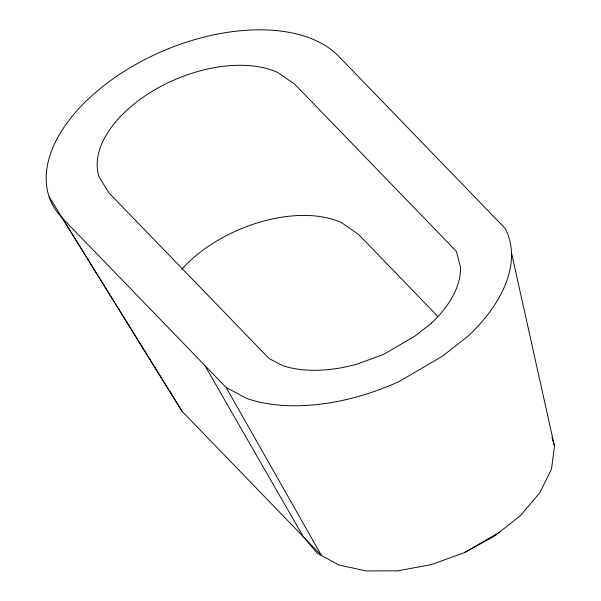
<?xml version="1.0" encoding="UTF-8"?>
<svg xmlns="http://www.w3.org/2000/svg" width="601" height="601" viewBox="0 0 601 601"><rect width="100%" height="100%" fill="white"/><g stroke="black" fill="none" stroke-linecap="round" stroke-linejoin="round"><path stroke-width="0.9" d="M511.466 252.668L554.505 446.348L551.485 469.088L539.916 492.662L520.579 515.463L494.781 535.919L464.34 552.702L431.27 564.602L397.839 570.822L366.332 570.95L338.896 564.97L317.343 553.326L303.295 536.708L204.791 365.416M464.34 552.702L499.694 532.065M226.194 387.547L246.973 398.538A165.177 95.213 -23 0 0 399.102 381.522L442.501 356.183L468.284 335.944A165.177 95.213 -23 0 0 505.163 228.44L338.686 56.269A162.736 93.801 -23 0 0 132.175 66.501A162.736 93.801 -23 0 0 62.068 217.802L182.103 411.369L321.475 555.504L226.194 387.547L62.068 217.802M437.52 316.103L358.542 234.42L341.714 222.753A108.916 62.782 -23 0 0 181.757 269.278M49.124 196.797L182.103 411.369M552.018 437.498L554.505 446.348M170.714 391.799L170.947 393.625M431.368 323.233L415.126 335.982L383.671 354.35L357.505 363.966A111.365 64.194 -23 0 1 282.162 365.431L269.068 358.504L108.879 192.838L99.142 177.032A108.916 62.782 -23 0 1 154.727 89.827A108.916 62.782 -23 0 1 277.978 72.608L294.806 84.268L456.392 251.383L460.479 267.084A111.365 64.194 -23 0 1 431.368 323.233"/></g></svg>
